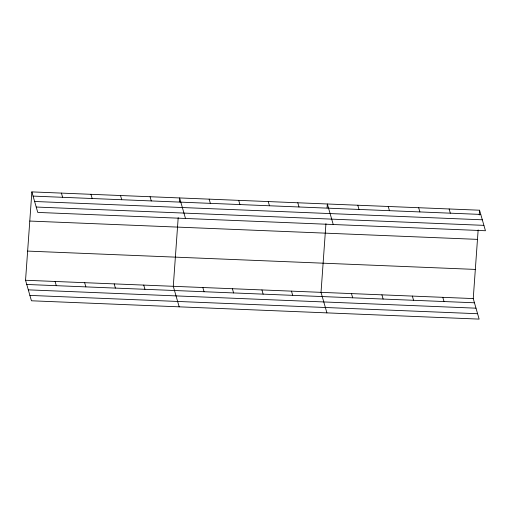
<?xml version="1.0" encoding="UTF-8"?>
<svg xmlns="http://www.w3.org/2000/svg" width="511" height="511" viewBox="0 0 511 511"><rect width="100%" height="100%" fill="white"/><g stroke="black" fill="none" stroke-linecap="round" stroke-linejoin="round"><path stroke-width="0.77" d="M478.155 229.918L473.243 298.577L479.133 319.107L31.439 300.787L25.55 280.258L31.867 191.893L479.561 210.213L485.45 230.742L37.757 212.423L31.867 191.893M178.198 217.641L173.286 286.301L179.176 306.83M179.323 201.877L179.61 197.936L185.493 218.465M325.935 223.69L321.029 292.349L326.919 312.879M327.066 207.926L327.347 203.985L333.236 224.514M479.222 214.946L479.561 210.213M33.074 196.096L480.768 214.422M34.62 201.487L482.314 219.807M36.211 207.032L483.904 225.357M29.785 221.052L477.478 239.372M27.632 251.093L475.332 269.418M25.55 280.258L473.243 298.577M26.757 284.467L474.451 302.787M28.303 289.852L475.997 308.178M29.893 295.403L477.587 313.722M449.118 208.967L450.325 213.176M418.675 207.721L419.882 211.931M442.801 297.332L444.008 301.541M388.232 206.476L389.439 210.685M412.358 296.086L413.565 300.296M357.789 205.23L358.997 209.44M381.915 294.841L383.122 299.05M351.472 293.595L352.679 297.804M297.798 202.778L299.005 206.981M268.249 201.564L269.457 205.773M291.481 291.142L292.688 295.352M238.701 200.357L239.908 204.566M261.932 289.929L263.139 294.138M209.152 199.149L210.36 203.352M232.384 288.721L233.591 292.931M202.835 287.514L204.042 291.724M150.062 196.729L151.269 200.938M120.513 195.521L121.72 199.724M143.744 285.093L144.945 289.303M90.964 194.308L92.172 198.517M114.196 283.886L115.403 288.095M61.416 193.101L62.623 197.31M84.647 282.672L85.854 286.882M55.099 281.465L56.306 285.675"/></g></svg>
